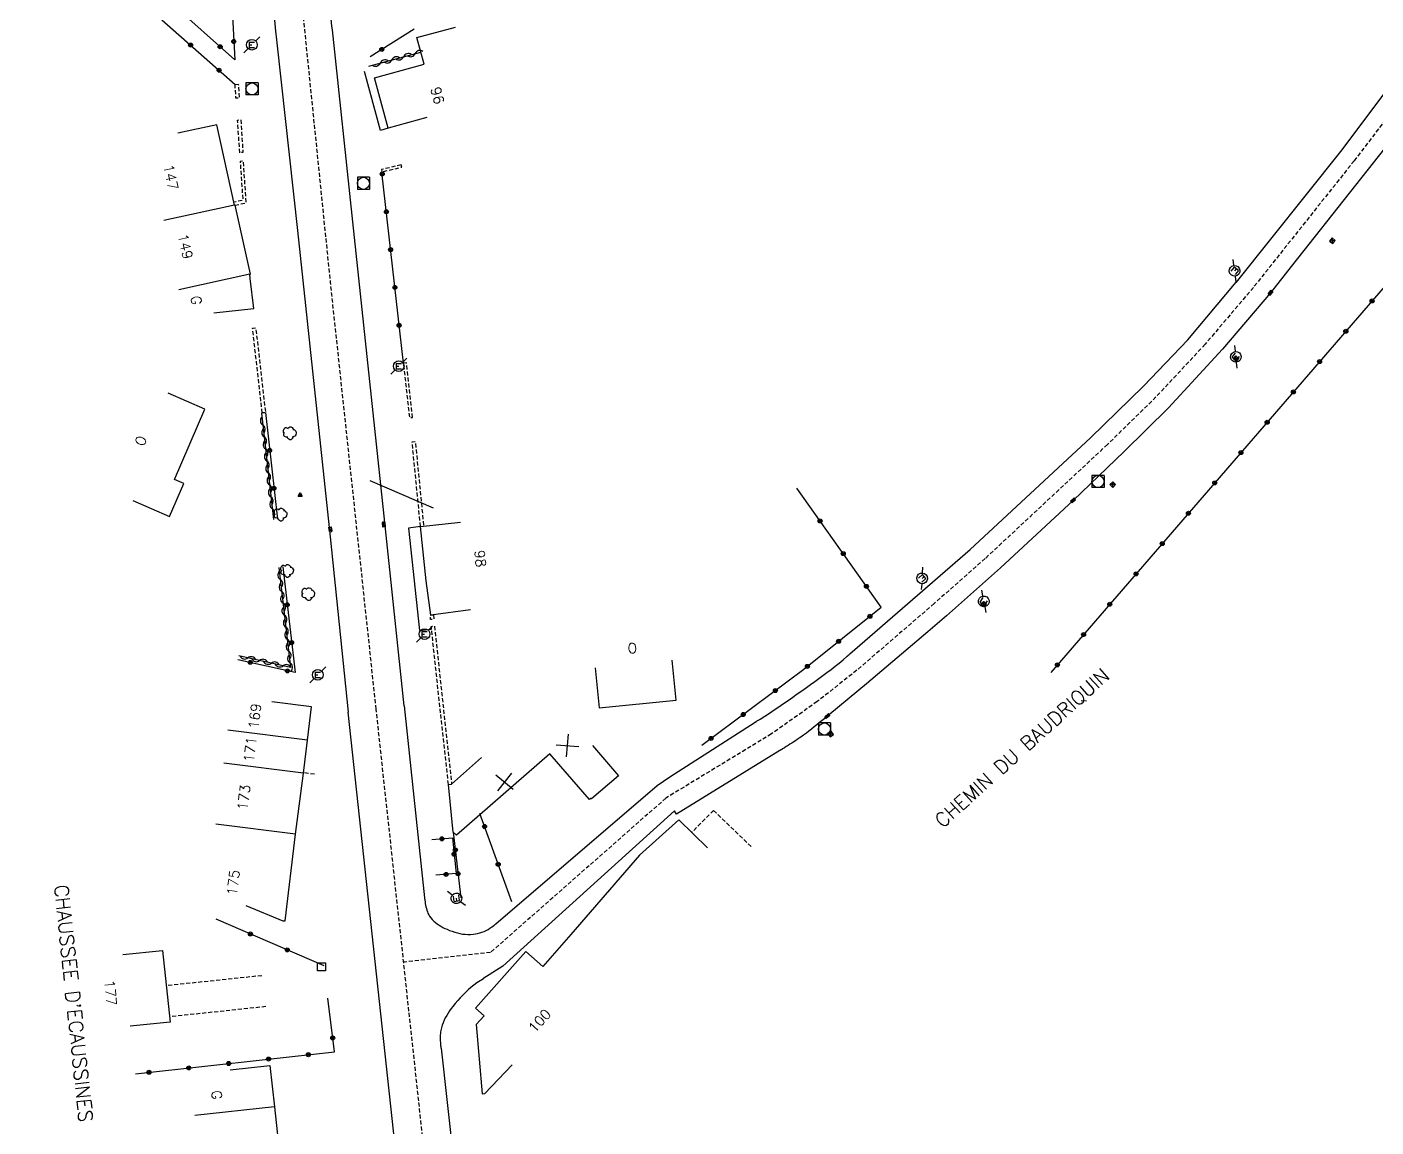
# Model space of a CAD drawing. Header units: millimetres. Extents: x 133016 to 134000, y 142000 to 143000.
# Drawn here: x 133130.3 to 133298.5, y 142655.4 to 142792.6 of the extents above; entities that cross this region are included whole.
import ezdxf
from ezdxf.enums import TextEntityAlignment as Align

# ---------------------------------------------------------------- set-up
doc = ezdxf.new("R2010")
doc.units = ezdxf.units.MM
doc.linetypes.add('DASHED', pattern=[0.75, 0.5, -0.25])
doc.layers.get('0').update_dxf_attribs({"linetype": 'CONTINUOUS'})
for name, color, linetype in [('W0001', 6, 'DASHED'), ('W0008', 7, 'CONTINUOUS'), ('W0100', 7, 'CONTINUOUS'), ('W0112', 1, 'DASHED'), ('W0300', 7, 'CONTINUOUS'), ('W0310', 3, 'CONTINUOUS'), ('W0322', 7, 'CONTINUOUS'), ('W0330', 7, 'CONTINUOUS'), ('W0400', 7, 'CONTINUOUS'), ('W0420', 7, 'CONTINUOUS'), ('W0471', 7, 'CONTINUOUS'), ('W0851', 7, 'CONTINUOUS'), ('W0989', 7, 'CONTINUOUS'), ('W0991', 7, 'CONTINUOUS'), ('W1102', 7, 'CONTINUOUS')]:
    doc.layers.add(name, color=color, linetype=linetype)
doc.styles.get("Standard").update_dxf_attribs({"font": 'romans.shx', "width": 0.85})

# ---------------------------------------------------------------- blocks, each defined once
blk = doc.blocks.new('t112o')
at = {"color": 0, "linetype": 'Continuous'}
for p, q in [((-0.5, 0.5), (0.5, 0.5)), ((-0.5, -0.5), (-0.5, 0.5)), ((0.5, 0.5), (0.5, -0.5)), ((0.5, -0.5), (-0.5, -0.5))]:
    blk.add_line(p, q, dxfattribs=at)
blk = doc.blocks.new('t991o')
at = {"color": 0, "linetype": 'Continuous'}
for p, q in [((-1, 1), (1, -1)), ((-1, -1), (1, 1))]:
    blk.add_line(p, q, dxfattribs=at)
blk = doc.blocks.new('t310o')
at = {"color": 0, "linetype": 'Continuous'}
for centre, start, end in [((-0.5, 0.38), 216.8699, 323.1304), ((0.5, -0.37), 36.8699, 143.1303)]:
    blk.add_arc(centre, 0.625, start, end, dxfattribs=at)
blk = doc.blocks.new('t322o')
at = {"color": 0, "linetype": 'Continuous'}
for radius in [0.25, 0.15]:
    blk.add_circle((0, 0), radius, dxfattribs=at)
blk = doc.blocks.new('T471')
for p, q in [((-0.333334, 0.333334), (-0.333334, -0.333334)), ((-0.333334, 0.333334), (0.333334, 0.333334)), ((-0.333334, 0), (0, 0)), ((0.500001, 0.500001), (1.000002, 1.000002)), ((-0.500001, -0.500001), (-1.000002, -1.000002)), ((-0.333334, -0.333334), (0.333334, -0.333334))]:
    blk.add_line(p, q)
blk.add_ellipse((0, 0), major_axis=(0.471405, 0.471405), ratio=1, start_param=5.4977871438, end_param=11.780972451)
blk = doc.blocks.new('T300')
for p, q in [((-0.8, 0.51), (-0.86, 0.34)), ((-0.86, 0.34), (-0.86, 0.17)), ((-0.86, 0.17), (-0.74, 0.06)), ((-0.69, 0.63), (-0.8, 0.51)), ((-0.8, -0.06), (-0.74, 0.06)), ((-0.74, 0.06), (-0.69, 0.11)), ((-0.57, 0.69), (-0.69, 0.63)), ((-0.46, 0.69), (-0.57, 0.69)), ((-0.29, 0.63), (-0.46, 0.69)), ((-0.29, 0.63), (-0.17, 0.74)), ((-0.23, 0.57), (-0.29, 0.63)), ((-0.17, 0.74), (-0.06, 0.8)), ((-0.06, 0.8), (0.06, 0.8)), ((0.06, 0.8), (0.23, 0.74)), ((0.23, 0.74), (0.34, 0.63)), ((0.34, 0.63), (0.4, 0.51)), ((0.46, 0.46), (0.34, 0.46)), ((0.4, 0.51), (0.4, 0.46)), ((0.57, 0.4), (0.46, 0.46)), ((0.57, 0.4), (0.69, 0.29)), ((0.69, 0.29), (0.74, 0.17)), ((0.74, 0.06), (0.69, -0.17)), ((0.74, 0.17), (0.74, 0.06)), ((-0.8, -0.17), (-0.8, -0.06)), ((-0.8, -0.23), (-0.8, -0.17)), ((-0.74, -0.34), (-0.8, -0.23)), ((-0.69, -0.4), (-0.74, -0.34)), ((-0.51, -0.46), (-0.69, -0.4)), ((-0.4, -0.46), (-0.51, -0.46)), ((-0.4, -0.46), (-0.34, -0.46)), ((-0.34, -0.46), (-0.34, -0.4)), ((-0.34, -0.51), (-0.34, -0.46)), ((-0.29, -0.63), (-0.34, -0.51)), ((-0.17, -0.74), (-0.29, -0.63)), ((-0.06, -0.8), (-0.17, -0.74)), ((0.06, -0.8), (-0.06, -0.8)), ((0.17, -0.74), (0.06, -0.8)), ((0.23, -0.69), (0.17, -0.74)), ((0.29, -0.46), (0.23, -0.46)), ((0.29, -0.63), (0.23, -0.69)), ((0.46, -0.4), (0.29, -0.46)), ((0.34, -0.51), (0.29, -0.63)), ((0.34, -0.51), (0.34, -0.46)), ((0.57, -0.34), (0.46, -0.4)), ((0.63, -0.29), (0.57, -0.34)), ((0.69, -0.17), (0.63, -0.29))]:
    blk.add_line(p, q)
blk = doc.blocks.new('T400')
for p, q in [((-0.15, 0.3), (0.15, 0.3)), ((-0.15, -0.25), (-0.15, 0.3)), ((-0.15, 0.15), (0.15, 0.15)), ((-0.15, 0), (0.15, 0)), ((0.15, 0.3), (0.15, -0.25)), ((-0.15, -0.15), (0.15, -0.15)), ((-0.15, -0.25), (-0.15, -0.3)), ((-0.15, -0.3), (0.15, -0.3)), ((0.15, -0.3), (0.15, -0.25))]:
    blk.add_line(p, q)
blk = doc.blocks.new('T851')
for p, q in [((-0.25, -0.15), (0, 0.32)), ((0, 0.32), (0.25, -0.15)), ((-0.25, -0.15), (0.25, -0.15))]:
    blk.add_line(p, q)
for major_axis in [(-0.106, 0.106), (-0.0354, 0.0354), (-0.0236, 0.0236)]:
    blk.add_ellipse((0, 0), major_axis=major_axis, ratio=1, start_param=3.926991, end_param=10.210176)
blk = doc.blocks.new('T420')
for p, q in [((0.75, 0.75), (-0.75, 0.75)), ((-0.75, 0.75), (-0.75, -0.75)), ((0.75, 0.75), (0.75, -0.75)), ((0.75, -0.75), (-0.75, -0.75))]:
    blk.add_line(p, q)
blk.add_ellipse((0, 0), major_axis=(-0.53, 0.53), ratio=1, start_param=3.926991, end_param=10.210176)
blk = doc.blocks.new('t330o')
at = {"color": 0, "linetype": 'Continuous'}
for p, q in [((0.25, -0.25), (-0.25, 0.25)), ((-0.25, -0.25), (0.25, 0.25)), ((-0.25, 0.25), (-0.25, -0.25)), ((0.25, 0.25), (-0.25, 0.25)), ((0.25, -0.25), (0.25, 0.25)), ((-0.25, -0.25), (0.25, -0.25)), ((-0.25, -0.25), (-0.25, -0.25))]:
    blk.add_line(p, q, dxfattribs=at)

msp = doc.modelspace()

# ---------------------------------------------------------------- linework, layer by layer
at = {"layer": 'W0001', "flags": 128}
msp.add_lwpolyline([(133173.88, 142707.53), (133168.19, 142760.76), (133164.89, 142793.16), (133163.69, 142804.75), (133163.43, 142807.15), (133161.61, 142817.97), (133161.24, 142827), (133160.98, 142836.6), (133160.72, 142847.03), (133160.56, 142857.88), (133160.56, 142865.29), (133161.03, 142874.79), (133161.61, 142885.27), (133161.97, 142893.05), (133162.6, 142900.87), (133163.33, 142907.75), (133164.06, 142914.9), (133164.9, 142921.79), (133166.83, 142936.69), (133169.33, 142957.4), (133171.02, 142960.01), (133172.68, 142972.74), (133174.08, 142978.67), (133175.48, 142983.97), (133176.73, 142989.27), (133178.29, 142993.01), (133180.48, 142998.78), (133181.06, 143000)], dxfattribs=at)
at = {"layer": 'W0001'}
for points in [[(133307.94, 142791.81), (133295.81, 142775.91), (133283.25, 142760.11), (133277.23, 142753.02), (133271.11, 142746.45), (133265.05, 142740.52), (133249.81, 142726.3), (133243.45, 142720.69), (133233.8, 142712.36), (133228.86, 142708.45), (133223.16, 142704.42), (133210, 142696.42), (133188.13, 142677.16), (133177.3, 142675.97)], [(133180.8, 142643.77), (133173.88, 142707.53)]]:
    msp.add_lwpolyline(points, dxfattribs=at)
at = {"layer": 'W0008', "flags": 128}
for points in [[(133177.38, 142707.91), (133174.89, 142731.59), (133170.95, 142768.31), (133168.42, 142792.24, -0.002126), (133168.04, 142795.95, -0.002752), (133167.78, 142798.82, -0.000835), (133167.65, 142800.41, -0.000327), (133167.31, 142804.45, -0.000427), (133166.98, 142808.54, -0.001369), (133166.89, 142809.82, -0.003544), (133166.78, 142811.47, -0.00112), (133166.47, 142816.72, -0.0004), (133166.28, 142820.28, -0.00043), (133166.1, 142823.6, -0.00133), (133165.88, 142828.07, -0.003949), (133165.82, 142829.58, -0.001467), (133165.79, 142830.9, -0.000433), (133165.68, 142835.36, -0.000244), (133165.68, 142835.51, -0.000007), (133165.57, 142840.42, -0.003475), (133165.53, 142842.72, -0.001947), (133165.51, 142846.83)], [(133160.03, 142806.69, -0.000603), (133160.37, 142803.05, -0.001203), (133160.53, 142801.22, -0.000086), (133160.95, 142796.36, 0.000617), (133161.01, 142795.68, 0.001599), (133161.34, 142792.09, 0.003925), (133161.49, 142790.63), (133164.08, 142767.2), (133168.13, 142729.01), (133170.39, 142707.16)], [(133130.3, 142614.24, -0.010453), (133133.8, 142615.39, -0.01587), (133137.28, 142616.34, -0.042147), (133149.52, 142618.21), (133155.18, 142618.82), (133171.32, 142620.43), (133171.64, 142621.17), (133172.1, 142621.89), (133177.54, 142624.81), (133176.91, 142629.76, -0.001355), (133176.62, 142632.12, -0.00002), (133176.17, 142635.85, -0.000016), (133175.62, 142640.41, -0.003227), (133175.27, 142643.52, -0.00169), (133174.66, 142649.45)]]:
    msp.add_lwpolyline(points, format="xyb", dxfattribs=at)
at = {"layer": 'W0008'}
for points in [[(133177.38, 142707.91), (133179.91, 142683.99), (133179.92, 142683.95), (133179.92, 142683.92), (133179.92, 142683.89), (133179.92, 142683.86), (133179.92, 142683.85), (133179.94, 142683.81), (133179.94, 142683.78), (133179.94, 142683.75), (133179.94, 142683.72), (133179.94, 142683.69), (133179.94, 142683.69), (133179.97, 142683.49), (133180, 142683.27), (133180.05, 142683.06), (133180.08, 142682.86), (133180.14, 142682.66), (133180.2, 142682.45), (133180.27, 142682.25), (133180.34, 142682.06), (133180.44, 142681.88), (133180.55, 142681.7), (133180.7, 142681.49), (133180.88, 142681.28), (133181.06, 142681.08), (133181.27, 142680.91), (133181.48, 142680.74), (133181.72, 142680.58), (133181.95, 142680.44), (133182.2, 142680.3), (133182.45, 142680.17), (133182.72, 142680.06), (133182.72, 142680.06), (133183.03, 142679.92), (133183.36, 142679.81), (133183.69, 142679.7), (133184, 142679.61), (133184.33, 142679.53), (133184.66, 142679.47), (133184.98, 142679.44), (133185.31, 142679.41), (133185.66, 142679.42), (133185.98, 142679.44), (133185.98, 142679.44), (133186.25, 142679.49), (133186.53, 142679.53), (133186.8, 142679.61), (133187.06, 142679.69), (133187.33, 142679.8), (133187.58, 142679.91), (133187.83, 142680.05), (133188.06, 142680.19), (133188.3, 142680.35), (133188.52, 142680.5), (133188.55, 142680.53), (133188.58, 142680.55), (133188.61, 142680.58), (133188.64, 142680.6), (133188.67, 142680.63), (133188.69, 142680.66), (133188.72, 142680.67), (133188.75, 142680.7), (133188.78, 142680.72), (133188.81, 142680.75), (133208.91, 142698), (133210.48, 142699.08), (133221.13, 142705.88), (133221.19, 142705.92), (133221.25, 142705.95), (133221.31, 142706), (133221.38, 142706.05), (133221.44, 142706.08), (133221.5, 142706.13), (133221.56, 142706.16), (133221.63, 142706.2), (133221.69, 142706.24), (133221.75, 142706.28), (133222.33, 142706.66), (133222.92, 142707.03), (133223.5, 142707.42), (133224.08, 142707.81), (133224.66, 142708.2), (133225.23, 142708.61), (133225.81, 142709), (133226.39, 142709.41), (133226.95, 142709.8), (133227.53, 142710.2), (133227.53, 142710.2), (133228.05, 142710.58), (133228.56, 142710.95), (133229.08, 142711.33), (133229.58, 142711.7), (133230.09, 142712.1), (133230.59, 142712.47), (133231.09, 142712.86), (133231.59, 142713.27), (133232.09, 142713.67), (133232.58, 142714.08), (133232.58, 142714.08), (133232.61, 142714.11), (133232.64, 142714.14), (133232.69, 142714.17), (133232.72, 142714.2), (133232.75, 142714.24), (133232.8, 142714.27), (133232.83, 142714.3), (133232.88, 142714.35), (133232.91, 142714.38), (133232.94, 142714.41), (133247.92, 142727.44), (133262.94, 142741.35), (133262.95, 142741.35), (133269.55, 142747.81), (133275.06, 142753.6), (133281.11, 142760.78), (133281.13, 142760.78), (133294.14, 142777.08), (133306.16, 142793.08)], [(133304, 142783), (133287.98, 142762.74), (133287.98, 142762.72), (133285.39, 142759.44), (133279.41, 142752.42), (133272.67, 142745.11), (133267.16, 142739.67), (133267.14, 142739.67), (133260.77, 142733.55), (133260.77, 142733.53), (133251.72, 142725.16), (133244.97, 142719.14), (133242.67, 142717.17), (133242.66, 142717.16), (133235.02, 142710.66), (133230.44, 142706.89), (133230.41, 142706.86), (133230.38, 142706.85), (133230.34, 142706.81), (133230.31, 142706.8), (133230.28, 142706.77), (133230.25, 142706.74), (133230.22, 142706.72), (133230.19, 142706.69), (133230.16, 142706.66), (133230.13, 142706.64), (133230.13, 142706.64), (133229.81, 142706.36), (133229.48, 142706.1), (133229.16, 142705.83), (133228.83, 142705.56), (133228.5, 142705.3), (133228.17, 142705.03), (133227.84, 142704.77), (133227.52, 142704.52), (133227.17, 142704.27), (133226.83, 142704.02), (133226.61, 142703.88), (133226.39, 142703.72), (133226.16, 142703.56), (133225.94, 142703.42), (133225.7, 142703.28), (133225.47, 142703.14), (133225.25, 142702.99), (133225.02, 142702.85), (133224.78, 142702.7), (133224.55, 142702.56), (133224.52, 142702.55), (133224.48, 142702.52), (133224.44, 142702.5), (133224.41, 142702.49), (133224.38, 142702.45), (133224.33, 142702.44), (133224.3, 142702.41), (133224.27, 142702.39), (133224.22, 142702.36), (133224.19, 142702.35), (133224.19, 142702.35), (133211.33, 142694.41), (133211.09, 142694.83), (133189.67, 142675.45), (133187.2, 142673.86), (133187.16, 142673.83), (133187.13, 142673.81), (133187.09, 142673.78), (133187.05, 142673.77), (133187.02, 142673.74), (133186.97, 142673.72), (133186.94, 142673.69), (133186.89, 142673.67), (133186.86, 142673.64), (133186.83, 142673.61), (133186.44, 142673.36), (133186.06, 142673.08), (133185.7, 142672.8), (133185.36, 142672.5), (133185.02, 142672.19), (133184.67, 142671.86), (133184.36, 142671.52), (133184.05, 142671.17), (133183.73, 142670.81), (133183.44, 142670.44), (133183.23, 142670.17), (133183.03, 142669.89), (133182.84, 142669.61), (133182.67, 142669.31), (133182.5, 142669.02), (133182.34, 142668.72), (133182.22, 142668.41), (133182.11, 142668.1), (133182.02, 142667.78), (133181.94, 142667.45), (133181.94, 142667.45), (133181.91, 142667.27), (133181.89, 142667.08), (133181.88, 142666.89), (133181.88, 142666.69), (133181.88, 142666.5), (133181.88, 142666.31), (133181.88, 142666.11), (133181.89, 142665.92), (133181.91, 142665.74), (133181.92, 142665.53), (133181.94, 142665.5), (133181.94, 142665.47), (133181.94, 142665.44), (133181.94, 142665.41), (133181.94, 142665.38), (133181.95, 142665.35), (133181.95, 142665.31), (133181.95, 142665.28), (133181.95, 142665.25), (133181.97, 142665.22), (133181.97, 142665.22), (133184.3, 142644.14)], [(133177.3, 142643.39), (133170.39, 142707.16)]]:
    msp.add_lwpolyline(points, dxfattribs=at)
at = {"layer": 'W0008', "flags": 128}
for points in [[(133175.38, 142779.97), (133174.42, 142779.69), (133172.43, 142787.05)], [(133179.41, 142730.31), (133177.9, 142730.09), (133179.28, 142717.34), (133180.78, 142717.51)]]:
    msp.add_lwpolyline(points, dxfattribs=at)
at = {"layer": 'W0100', "flags": 128}
for points in [[(133180.2, 142781.29), (133175.38, 142779.97), (133173.66, 142786.27), (133179.87, 142787.96), (133178.97, 142791.27), (133183.79, 142792.58)], [(133153.64, 142756.93), (133158.61, 142757.5), (133158.19, 142761.22), (133158.19, 142761.22), (133158.13, 142761.75), (133158.23, 142761.76), (133156.28, 142770.37), (133156.2, 142770.36), (133154.03, 142780.4), (133149.14, 142779.35)], [(133143.53, 142733.52), (133148.12, 142731.53), (133149.91, 142735.66), (133148.72, 142736.18), (133152.52, 142744.95), (133147.93, 142746.94)], [(133173.07, 142736.05), (133180.97, 142732.62)], [(133185.64, 142719.9), (133180.68, 142719.25), (133180.11, 142723.54), (133179.41, 142730.31), (133184.38, 142730.83)]]:
    msp.add_lwpolyline(points, dxfattribs=at)
at = {"layer": 'W0100'}
for points in [[(133201.2, 142712.67), (133201.7, 142707.7), (133211.28, 142708.64), (133210.8, 142713.61)], [(133157.63, 142683.02), (133162.25, 142681.13), (133162.55, 142681.11), (133163.84, 142691.92), (133164.81, 142699.53), (133165.31, 142703.66), (133165.83, 142707.8), (133160.88, 142708.44)], [(133200.84, 142702.99), (133204.09, 142699.19), (133200.72, 142696.31), (133200.66, 142696.38), (133200.47, 142696.24), (133195.52, 142701.95), (133183.89, 142691.81), (133183.5, 142692.19), (133182.88, 142698.13), (133183.27, 142698.17), (133187.03, 142701.47)], [(133215.2, 142690.22), (133211.61, 142693.7), (133206.72, 142689.3), (133198.14, 142679.42), (133194.67, 142675.42), (133192.56, 142677.27), (133186.27, 142670.2), (133187.34, 142669.25), (133186.33, 142668.19), (133187.09, 142659.53), (133187.41, 142659.56), (133190.84, 142663.17)], [(133142.28, 142676.91), (133147.25, 142677.42), (133148.19, 142668.49), (133143.22, 142667.97)], [(133155.67, 142662.53), (133160.64, 142663.08), (133161.22, 142657.92), (133162.55, 142645.45), (133157.58, 142644.92)]]:
    msp.add_lwpolyline(points, dxfattribs=at)
at = {"layer": 'W0112', "flags": 128}
for points in [[(133156.31, 142785.43), (133156.69, 142785.47), (133156.8, 142783.75), (133156.4, 142783.73), (133156.29, 142785.44)], [(133156.28, 142770.37), (133157.68, 142770.67), (133157.32, 142775.87), (133156.92, 142775.84), (133157.25, 142770.99), (133156.19, 142770.76)], [(133179.41, 142730.31), (133178.36, 142740.86), (133178.76, 142740.9), (133179.8, 142730.35)], [(133182.89, 142698.13), (133180.74, 142717.83), (133181.14, 142717.88), (133183.29, 142698.19)]]:
    msp.add_lwpolyline(points, dxfattribs=at)
for points in [[(133156.87, 142776.91), (133156.6, 142780.99), (133157, 142781.02), (133157.27, 142776.94)], [(133176.99, 142775.41), (133174.54, 142774.81), (133174.61, 142774.52), (133177.07, 142775.13)], [(133159.68, 142744.46), (133158.47, 142755.02), (133158.87, 142755.06), (133160.08, 142744.5)], [(133178.42, 142743.9), (133177.66, 142750.71), (133177.27, 142750.67), (133178.03, 142743.86)], [(133181.02, 142719.28), (133181.07, 142718.72), (133180.67, 142718.69), (133180.62, 142719.24)]]:
    msp.add_lwpolyline(points, close=True, dxfattribs=at)
at = {"layer": 'W0112'}
for points in [[(133166.2, 142699.39), (133164.81, 142699.58)], [(133220.63, 142690.38), (133215.94, 142694.88), (133213.22, 142692.14)], [(133159.64, 142674.27), (133147.7, 142673.02)], [(133160.13, 142670.41), (133148.11, 142669.14)]]:
    msp.add_lwpolyline(points, dxfattribs=at)
at = {"layer": 'W0310', "flags": 128}
for points in [[(133172.95, 142787.71), (133179.46, 142789.48)], [(133159.58, 142744.45), (133161.06, 142731.16)], [(133161.75, 142725.19), (133163.2, 142712.72), (133156.76, 142714.17)]]:
    msp.add_lwpolyline(points, dxfattribs=at)
at = {"layer": 'W0322'}
for points in [[(133364.3, 142823.25), (133358.38, 142828.24), (133257.98, 142712.08)], [(133214.5, 142703.02), (133227.19, 142712.49), (133236.86, 142720.24), (133226.33, 142735.06)], [(133190.78, 142683.47), (133186.81, 142694.49)], [(133180.81, 142691.24), (133183.38, 142691.45), (133183.84, 142687), (133181.3, 142686.8)], [(133183.5, 142692.19), (133184.42, 142684)], [(133167.38, 142675.5), (133153.94, 142681.33)], [(133143.88, 142662.03), (133168.67, 142664.78), (133167.84, 142671.47)]]:
    msp.add_lwpolyline(points, dxfattribs=at)
at = {"layer": 'W0322', "flags": 128}
for points in [[(133155.88, 142795.54), (133156.26, 142788.5), (133148.23, 142795.66)], [(133147.17, 142793.49), (133156.31, 142785.43)], [(133178.6, 142792.32), (133173.12, 142788.89)], [(133177.27, 142750.67), (133174.6, 142774.51)], [(133160.08, 142744.5), (133161.56, 142731.21)], [(133162.24, 142725.25), (133163.78, 142712.08), (133156.65, 142713.68)]]:
    msp.add_lwpolyline(points, dxfattribs=at)
at = {"layer": 'W1102', "flags": 128}
for points in [[(133156.2, 142770.36), (133147.4, 142768.46)], [(133158.13, 142761.75), (133149.27, 142759.83)]]:
    msp.add_lwpolyline(points, dxfattribs=at)
at = {"layer": 'W1102'}
for points in [[(133165.31, 142703.66), (133155.38, 142704.89)], [(133164.81, 142699.53), (133154.89, 142700.77)], [(133163.84, 142691.92), (133153.91, 142693.16)], [(133161.22, 142657.92), (133151.27, 142656.85)]]:
    msp.add_lwpolyline(points, dxfattribs=at)

# ---------------------------------------------------------------- block references
at = {"layer": 'W0112', "rotation": 180}
msp.add_blockref('t112o', (133167.08, 142675.37), dxfattribs=at)
at = {"layer": 'W0300'}
for p in [(133163.16, 142741.91), (133162, 142731.78), (133162.82, 142724.74), (133165.47, 142721.86)]:
    msp.add_blockref('T300', p, dxfattribs=at)
at = {"layer": 'W0310'}
for p, rotation in [((133175.84, 142788.49), 15.22185542050852), ((133177.29, 142788.89), 15.22185542050852), ((133178.74, 142789.28), 15.22185542050852), ((133174.39, 142788.1), 15.22185542050852), ((133159.74, 142742.96), 276.3569228016939), ((133159.91, 142741.47), 276.3569228016939), ((133160.08, 142739.97), 276.3569228016939), ((133160.24, 142738.48), 276.3569228016939), ((133160.41, 142736.99), 276.3569228016939), ((133160.57, 142735.5), 276.3569228016939), ((133160.74, 142734.01), 276.3569228016939), ((133160.91, 142732.52), 276.3569228016939), ((133161.92, 142723.7), 276.6508913110135), ((133162.09, 142722.21), 276.6508913110135), ((133162.27, 142720.72), 276.6508913110135), ((133162.44, 142719.23), 276.6508913110135), ((133162.61, 142717.74), 276.6508913110135), ((133162.79, 142716.25), 276.6508913110135), ((133162.96, 142714.76), 276.6508913110135), ((133157.89, 142713.91), 167.3182043706579), ((133159.35, 142713.59), 167.3182043706579), ((133160.82, 142713.26), 167.3182043706579), ((133162.28, 142712.93), 167.3182043706579), ((133163.14, 142713.27), 276.6508913110135)]:
    msp.add_blockref('t310o', p, dxfattribs=dict(at, rotation=rotation))
at = {"layer": 'W0322'}
for p, rotation in [((133150.74, 142790.35), 318.6090507100929), ((133154.43, 142790.13), 138.2628186460172), ((133156.13, 142790.79), 273.0769142274625), ((133174.58, 142789.8), 212.0713832359372), ((133154.3, 142787.21), 318.6090507100929), ((133174.63, 142774.27), 96.37953406739734), ((133175.15, 142769.55), 96.37953406739734), ((133175.68, 142764.83), 96.37953406739734), ((133176.21, 142760.11), 96.37953406739734), ((133298.05, 142758.43), 229.1640448217391), ((133176.74, 142755.39), 96.37953406739734), ((133294.78, 142754.65), 229.1640448217391), ((133291.51, 142750.87), 229.1640448217391), ((133288.24, 142747.08), 229.1640448217391), ((133284.97, 142743.3), 229.1640448217391), ((133160.6, 142739.78), 276.3569228016939), ((133281.7, 142739.52), 229.1640448217391), ((133161.13, 142735.06), 276.3569228016939), ((133278.43, 142735.74), 229.1640448217391), ((133275.16, 142731.95), 229.1640448217391), ((133229.22, 142730.99), 125.3830975906823), ((133271.89, 142728.17), 229.1640448217391), ((133232.12, 142726.91), 125.3830975906823), ((133268.62, 142724.39), 229.1640448217391), ((133235.01, 142722.83), 125.3830975906823), ((133162.79, 142720.53), 276.6508913109579), ((133265.35, 142720.6), 229.1640448217391), ((133235.45, 142719.1), 38.70514872217178), ((133231.54, 142715.98), 38.70514872217178), ((133262.08, 142716.82), 229.1640448217391), ((133163.34, 142715.82), 276.6508913109579), ((133158.18, 142713.34), 167.3182043705818), ((133227.64, 142712.85), 38.70514872217178), ((133258.81, 142713.04), 229.1640448217391), ((133162.82, 142712.29), 167.3182043705818), ((133223.65, 142709.84), 36.73432453395302), ((133219.64, 142706.85), 36.73432453395302), ((133215.63, 142703.86), 36.73432453395302), ((133187.39, 142692.88), 109.81290974171), ((133182.07, 142691.34), 4.878163902738177), ((133183.59, 142689.43), 276.0084031704383), ((133183.75, 142689.96), 276.423667221717), ((133189.09, 142688.17), 109.81290974171), ((133182.6, 142686.9), 184.5593466638405), ((133184.09, 142686.98), 276.423667221717), ((133158.2, 142679.48), 156.55270273555), ((133162.79, 142677.49), 156.55270273555), ((133168.46, 142666.51), 97.05889138249012), ((133165.43, 142664.42), 6.328297504400125), ((133145.55, 142662.22), 6.328297504400125), ((133150.52, 142662.77), 6.328297504400125), ((133155.49, 142663.32), 6.328297504400125), ((133160.46, 142663.87), 6.328297504400125)]:
    msp.add_blockref('t322o', p, dxfattribs=dict(at, rotation=rotation))
at = {"layer": 'W0330'}
for p, rotation in [((133293.11, 142765.94), 52.00026679380254), ((133281.09, 142751.25), 47.96676303379058), ((133265.72, 142735.53), 43.97539184917088), ((133249.63, 142720.61), 41.93841153345478), ((133230.55, 142704.41), 33.69006752597975)]:
    msp.add_blockref('t330o', p, dxfattribs=dict(at, rotation=rotation))
at = {"layer": 'W0400'}
for p, rotation in [((133285.39, 142759.44), 140.5680057844312), ((133260.77, 142733.55), 132.4432882976236), ((133168.17, 142729.95), 7.612604116345816), ((133174.84, 142730.54), 184.0392328861966), ((133230.13, 142706.64), 128.3492608280112)]:
    msp.add_blockref('T400', p, dxfattribs=dict(at, rotation=rotation))
at = {"layer": 'W0420'}
for p in [(133158.4, 142784.87), (133172.29, 142773.1), (133263.88, 142735.91), (133229.76, 142705.04)]:
    msp.add_blockref('T420', p, dxfattribs=at)
at = {"layer": 'W0471'}
for p in [(133158.39, 142790.39), (133176.69, 142750.3), (133179.92, 142716.88), (133166.6, 142711.8)]:
    msp.add_blockref('T471', p, dxfattribs=at)
for p, rotation in [((133280.91, 142762.19), 231.3872135490107), ((133281.07, 142751.45), 49.53538100105987), ((133241.95, 142723.83), 221.0122959547272), ((133249.64, 142720.96), 55.34994499213419), ((133183.89, 142683.92), 98.27747610333587)]:
    msp.add_blockref('T471', p, dxfattribs=dict(at, rotation=rotation))
at = {"layer": 'W0851'}
msp.add_blockref('T851', (133164.41, 142734.21), dxfattribs=at)
at = {"layer": 'W0991'}
for p, rotation in [((133197.73, 142702.97), 40.42607874009246), ((133189.88, 142698.43), 276.0090059576068)]:
    msp.add_blockref('t991o', p, dxfattribs=dict(at, rotation=rotation))

# ---------------------------------------------------------------- texts
at = {"layer": 'W0989'}
for s, rotation, p in [('CHEMIN DU BAUDRIQUIN', 42, (133254.45, 142702.63)), ("CHAUSSEE D'ECAUSSINES", 276, (133136.16, 142670.81))]:
    msp.add_text(s, height=1.75, rotation=rotation, dxfattribs=at).set_placement(p, align=Align.MIDDLE)
at = {"layer": 'W0991'}
for s, rotation, p in [('96', 285.2219, (133181.52, 142784.05)), ('147', 282.2086, (133148.28, 142773.86)), ('149', 282.2086, (133150.1, 142765.23)), ('G', 276.5199, (133151.45, 142758.51)), ('O', 66.567, (133144.53, 142740.98)), ('98', 275.951, (133186.86, 142726.29)), ('O', 5, (133205.81, 142715.13)), ('169', 83, (133158.74, 142706.64)), ('171', 83, (133158.16, 142702.49)), ('173', 83, (133157.39, 142696.5)), ('175', 83, (133156.07, 142685.87)), ('177', 275, (133140.77, 142672.14)), ('100', 48, (133194.25, 142668.64)), ('G', 275, (133154, 142659.4))]:
    msp.add_text(s, height=1.25, rotation=rotation, dxfattribs=at).set_placement(p, align=Align.MIDDLE)

doc.saveas('drawing.dxf')
